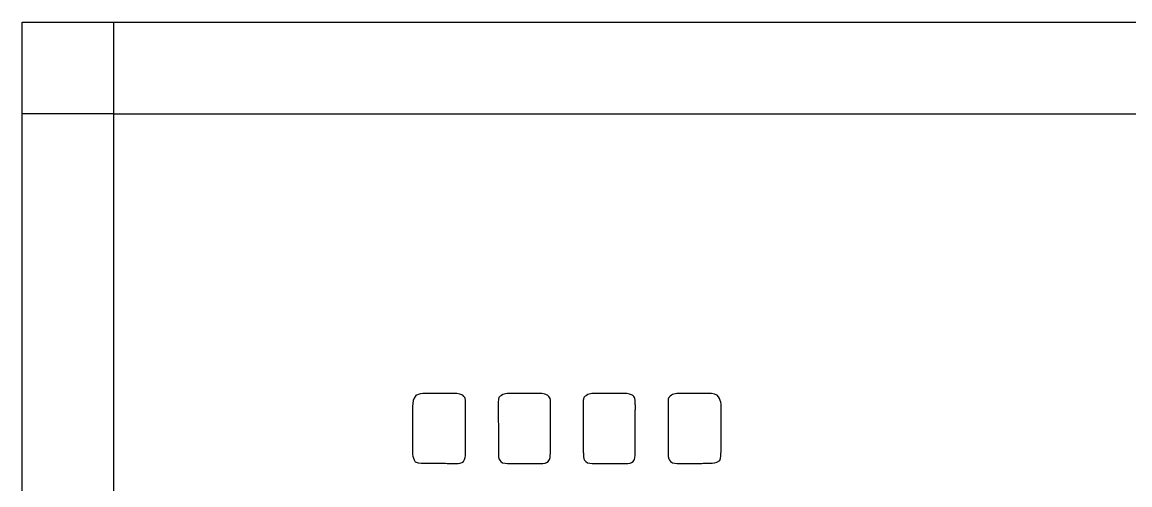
# Model space of a CAD drawing. Header units: millimetres. Extents: x -1.6 to 23.4, y 21.2 to 36.
# Drawn here: x -1.57 to 10.51, y 30.99 to 36.04 of the extents above; entities that cross this region are included whole.
import ezdxf

# ---------------------------------------------------------------- set-up
doc = ezdxf.new("R2010")
doc.units = ezdxf.units.MM
doc.layers.get('0').update_dxf_attribs({"linetype": 'CONTINUOUS'})

msp = doc.modelspace()

# ---------------------------------------------------------------- linework, layer by layer
for q in [(-0.57, 36.042), (-1.57, 35.042)]:
    msp.add_line((-0.57, 35.042), q)
for points in [[(-1.57, 36.042), (23.43, 36.042), (23.43, 21.192), (-1.57, 21.192)], [(-0.57, 35.042), (22.43, 35.042), (22.43, 22.192), (-0.57, 22.192)]]:
    msp.add_lwpolyline(points, close=True)
for points in [[(2.725, 31.969), (2.69, 31.932), (2.689, 31.896), (2.689, 31.848)], [(2.83, 31.992), (2.789, 31.992), (2.761, 31.989), (2.725, 31.969)], [(2.858, 31.992), (2.844, 31.992), (2.844, 31.992), (2.83, 31.992)], [(2.919, 31.992), (2.899, 31.992), (2.879, 31.992), (2.858, 31.992)], [(3.013, 31.992), (2.982, 31.992), (2.95, 31.992), (2.919, 31.992)], [(3.075, 31.992), (3.055, 31.992), (3.034, 31.992), (3.013, 31.992)], [(3.105, 31.992), (3.095, 31.992), (3.085, 31.992), (3.075, 31.992)], [(3.235, 31.971), (3.193, 31.994), (3.152, 31.992), (3.105, 31.992)], [(3.266, 31.917), (3.259, 31.947), (3.259, 31.947), (3.235, 31.971)], [(3.266, 31.881), (3.266, 31.893), (3.266, 31.905), (3.266, 31.917)], [(3.63, 31.947), (3.623, 31.917), (3.623, 31.917), (3.623, 31.881)], [(3.756, 31.992), (3.7, 31.991), (3.67, 31.986), (3.63, 31.947)], [(3.784, 31.992), (3.77, 31.992), (3.77, 31.992), (3.756, 31.992)], [(3.845, 31.992), (3.825, 31.992), (3.805, 31.992), (3.784, 31.992)], [(3.939, 31.992), (3.908, 31.992), (3.876, 31.992), (3.845, 31.992)], [(4.001, 31.992), (3.981, 31.992), (3.96, 31.992), (3.939, 31.992)], [(4.031, 31.992), (4.021, 31.992), (4.011, 31.992), (4.001, 31.992)], [(4.161, 31.971), (4.119, 31.994), (4.078, 31.992), (4.031, 31.992)], [(4.192, 31.917), (4.185, 31.947), (4.185, 31.947), (4.161, 31.971)], [(4.192, 31.881), (4.192, 31.893), (4.192, 31.905), (4.192, 31.917)], [(4.556, 31.947), (4.549, 31.917), (4.549, 31.917), (4.549, 31.881)], [(4.682, 31.992), (4.627, 31.991), (4.596, 31.986), (4.556, 31.947)], [(4.71, 31.992), (4.696, 31.992), (4.696, 31.992), (4.682, 31.992)], [(4.771, 31.992), (4.751, 31.992), (4.731, 31.992), (4.71, 31.992)], [(4.865, 31.992), (4.834, 31.992), (4.802, 31.992), (4.771, 31.992)], [(4.927, 31.992), (4.907, 31.992), (4.886, 31.992), (4.865, 31.992)], [(4.957, 31.992), (4.947, 31.992), (4.937, 31.992), (4.927, 31.992)], [(5.088, 31.971), (5.045, 31.994), (5.004, 31.992), (4.957, 31.992)], [(5.118, 31.917), (5.112, 31.947), (5.112, 31.947), (5.088, 31.971)], [(5.118, 31.881), (5.118, 31.893), (5.118, 31.905), (5.118, 31.917)], [(5.482, 31.947), (5.475, 31.917), (5.475, 31.917), (5.475, 31.881)], [(5.609, 31.992), (5.553, 31.991), (5.522, 31.987), (5.482, 31.947)], [(5.637, 31.991), (5.628, 31.991), (5.619, 31.991), (5.609, 31.992)], [(5.698, 31.991), (5.678, 31.991), (5.658, 31.991), (5.637, 31.991)], [(5.793, 31.99), (5.762, 31.99), (5.73, 31.99), (5.698, 31.991)], [(5.856, 31.99), (5.835, 31.99), (5.814, 31.99), (5.793, 31.99)], [(5.886, 31.989), (5.876, 31.99), (5.866, 31.99), (5.856, 31.99)], [(6.011, 31.974), (5.971, 31.994), (5.929, 31.989), (5.886, 31.989)], [(6.056, 31.808), (6.055, 31.874), (6.055, 31.921), (6.011, 31.974)], [(2.689, 31.848), (2.689, 31.836), (2.688, 31.824), (2.688, 31.811)], [(2.688, 31.811), (2.688, 31.799), (2.688, 31.786), (2.688, 31.772)], [(3.266, 31.841), (3.266, 31.854), (3.266, 31.867), (3.266, 31.881)], [(3.266, 31.797), (3.266, 31.819), (3.266, 31.819), (3.266, 31.841)], [(3.266, 31.706), (3.266, 31.736), (3.266, 31.767), (3.266, 31.797)], [(3.623, 31.881), (3.623, 31.868), (3.623, 31.855), (3.623, 31.841)], [(3.623, 31.841), (3.623, 31.826), (3.623, 31.812), (3.623, 31.797)], [(3.623, 31.797), (3.623, 31.782), (3.623, 31.767), (3.623, 31.752)], [(4.192, 31.841), (4.192, 31.854), (4.192, 31.867), (4.192, 31.881)], [(4.192, 31.797), (4.192, 31.819), (4.192, 31.819), (4.192, 31.841)], [(4.192, 31.706), (4.192, 31.736), (4.192, 31.767), (4.192, 31.797)], [(4.549, 31.881), (4.549, 31.868), (4.549, 31.855), (4.549, 31.841)], [(4.549, 31.841), (4.549, 31.826), (4.549, 31.812), (4.549, 31.797)], [(4.549, 31.797), (4.549, 31.782), (4.549, 31.767), (4.549, 31.752)], [(5.119, 31.841), (5.118, 31.854), (5.118, 31.867), (5.118, 31.881)], [(5.118, 31.797), (5.118, 31.819), (5.118, 31.819), (5.119, 31.841)], [(5.118, 31.706), (5.118, 31.736), (5.118, 31.767), (5.118, 31.797)], [(5.475, 31.881), (5.475, 31.868), (5.475, 31.855), (5.475, 31.841)], [(5.475, 31.841), (5.475, 31.826), (5.475, 31.812), (5.475, 31.797)], [(5.475, 31.797), (5.475, 31.782), (5.475, 31.767), (5.475, 31.752)], [(6.055, 31.769), (6.055, 31.782), (6.055, 31.795), (6.056, 31.808)], [(2.688, 31.772), (2.688, 31.752), (2.688, 31.752), (2.688, 31.732)], [(2.688, 31.732), (2.688, 31.704), (2.688, 31.676), (2.688, 31.647)], [(3.265, 31.561), (3.265, 31.61), (3.266, 31.658), (3.266, 31.706)], [(3.623, 31.752), (3.623, 31.721), (3.623, 31.689), (3.624, 31.658)], [(3.624, 31.658), (3.624, 31.61), (3.624, 31.562), (3.624, 31.514)], [(4.191, 31.561), (4.191, 31.61), (4.192, 31.658), (4.192, 31.706)], [(4.549, 31.752), (4.549, 31.721), (4.549, 31.689), (4.55, 31.658)], [(4.55, 31.658), (4.55, 31.61), (4.55, 31.562), (4.55, 31.514)], [(5.117, 31.561), (5.117, 31.61), (5.118, 31.658), (5.118, 31.706)], [(5.475, 31.752), (5.475, 31.721), (5.475, 31.689), (5.476, 31.658)], [(5.476, 31.658), (5.476, 31.61), (5.476, 31.562), (5.476, 31.514)], [(6.054, 31.558), (6.054, 31.601), (6.054, 31.644), (6.055, 31.687)], [(6.055, 31.687), (6.055, 31.715), (6.055, 31.742), (6.055, 31.769)], [(2.688, 31.647), (2.688, 31.604), (2.688, 31.561), (2.688, 31.518)], [(3.265, 31.467), (3.265, 31.499), (3.265, 31.53), (3.265, 31.561)], [(4.191, 31.467), (4.191, 31.499), (4.191, 31.53), (4.191, 31.561)], [(5.117, 31.467), (5.118, 31.499), (5.118, 31.53), (5.117, 31.561)], [(6.054, 31.474), (6.054, 31.502), (6.054, 31.53), (6.054, 31.558)], [(2.688, 31.436), (2.687, 31.423), (2.687, 31.41), (2.687, 31.397)], [(2.688, 31.518), (2.688, 31.491), (2.688, 31.463), (2.688, 31.436)], [(3.265, 31.422), (3.265, 31.437), (3.265, 31.452), (3.265, 31.467)], [(3.265, 31.379), (3.265, 31.393), (3.265, 31.408), (3.265, 31.422)], [(3.624, 31.514), (3.624, 31.483), (3.624, 31.453), (3.624, 31.422)], [(3.624, 31.422), (3.624, 31.408), (3.624, 31.394), (3.624, 31.379)], [(4.191, 31.422), (4.191, 31.437), (4.191, 31.452), (4.191, 31.467)], [(4.191, 31.379), (4.191, 31.393), (4.191, 31.408), (4.191, 31.422)], [(4.55, 31.514), (4.55, 31.483), (4.55, 31.453), (4.55, 31.422)], [(4.55, 31.422), (4.55, 31.408), (4.55, 31.394), (4.55, 31.379)], [(5.117, 31.422), (5.117, 31.437), (5.117, 31.452), (5.117, 31.467)], [(5.117, 31.379), (5.117, 31.393), (5.117, 31.408), (5.117, 31.422)], [(5.476, 31.514), (5.476, 31.483), (5.476, 31.453), (5.476, 31.422)], [(5.476, 31.422), (5.476, 31.408), (5.476, 31.394), (5.476, 31.379)], [(6.053, 31.434), (6.054, 31.447), (6.054, 31.46), (6.054, 31.474)], [(6.053, 31.394), (6.053, 31.407), (6.053, 31.42), (6.053, 31.434)], [(2.687, 31.397), (2.687, 31.385), (2.687, 31.373), (2.687, 31.36)], [(2.687, 31.36), (2.687, 31.35), (2.687, 31.339), (2.687, 31.328)], [(2.687, 31.328), (2.691, 31.295), (2.699, 31.274), (2.717, 31.246)], [(3.242, 31.249), (3.265, 31.28), (3.265, 31.3), (3.265, 31.338)], [(3.265, 31.338), (3.265, 31.352), (3.265, 31.365), (3.265, 31.379)], [(3.624, 31.379), (3.624, 31.359), (3.624, 31.359), (3.624, 31.338)], [(3.624, 31.338), (3.625, 31.326), (3.625, 31.315), (3.625, 31.303)], [(3.625, 31.303), (3.631, 31.266), (3.64, 31.254), (3.67, 31.233)], [(4.168, 31.249), (4.191, 31.28), (4.191, 31.3), (4.191, 31.338)], [(4.191, 31.338), (4.191, 31.352), (4.191, 31.365), (4.191, 31.379)], [(4.55, 31.379), (4.55, 31.359), (4.55, 31.359), (4.551, 31.338)], [(4.551, 31.338), (4.551, 31.326), (4.551, 31.315), (4.551, 31.303)], [(4.551, 31.303), (4.557, 31.266), (4.566, 31.254), (4.596, 31.233)], [(5.094, 31.249), (5.117, 31.28), (5.117, 31.3), (5.117, 31.338)], [(5.117, 31.338), (5.117, 31.352), (5.117, 31.365), (5.117, 31.379)], [(5.476, 31.379), (5.476, 31.359), (5.476, 31.359), (5.477, 31.338)], [(5.477, 31.338), (5.477, 31.326), (5.477, 31.315), (5.477, 31.303)], [(5.477, 31.303), (5.483, 31.266), (5.492, 31.254), (5.522, 31.233)], [(6.038, 31.259), (6.05, 31.296), (6.053, 31.32), (6.053, 31.358)], [(6.053, 31.358), (6.053, 31.37), (6.053, 31.382), (6.053, 31.394)], [(2.717, 31.246), (2.759, 31.225), (2.803, 31.23), (2.849, 31.23)], [(2.849, 31.23), (2.865, 31.23), (2.865, 31.23), (2.88, 31.23)], [(2.88, 31.23), (2.903, 31.23), (2.925, 31.23), (2.947, 31.23)], [(2.947, 31.23), (2.981, 31.229), (3.014, 31.229), (3.048, 31.229)], [(3.048, 31.229), (3.07, 31.228), (3.091, 31.228), (3.113, 31.228)], [(3.113, 31.228), (3.123, 31.228), (3.133, 31.228), (3.143, 31.228)], [(3.143, 31.228), (3.213, 31.228), (3.213, 31.228), (3.242, 31.249)], [(3.67, 31.233), (3.706, 31.229), (3.74, 31.227), (3.776, 31.227)], [(3.776, 31.227), (3.792, 31.227), (3.792, 31.227), (3.808, 31.227)], [(3.808, 31.227), (3.83, 31.227), (3.852, 31.227), (3.874, 31.228)], [(3.874, 31.228), (3.908, 31.228), (3.941, 31.228), (3.975, 31.227)], [(3.975, 31.227), (3.996, 31.227), (4.018, 31.227), (4.039, 31.227)], [(4.039, 31.227), (4.054, 31.227), (4.054, 31.227), (4.07, 31.227)], [(4.07, 31.227), (4.139, 31.228), (4.139, 31.228), (4.168, 31.249)], [(4.596, 31.233), (4.632, 31.229), (4.666, 31.227), (4.702, 31.227)], [(4.702, 31.227), (4.718, 31.227), (4.718, 31.227), (4.734, 31.227)], [(4.734, 31.227), (4.756, 31.227), (4.778, 31.227), (4.8, 31.228)], [(4.8, 31.228), (4.834, 31.228), (4.867, 31.228), (4.901, 31.227)], [(4.901, 31.227), (4.922, 31.227), (4.944, 31.227), (4.965, 31.227)], [(4.965, 31.227), (4.98, 31.227), (4.98, 31.227), (4.996, 31.227)], [(4.996, 31.227), (5.065, 31.228), (5.065, 31.228), (5.094, 31.249)], [(5.522, 31.233), (5.558, 31.229), (5.592, 31.227), (5.628, 31.228)], [(5.628, 31.228), (5.644, 31.228), (5.644, 31.228), (5.66, 31.228)], [(5.66, 31.228), (5.682, 31.228), (5.704, 31.228), (5.726, 31.228)], [(5.726, 31.228), (5.76, 31.229), (5.793, 31.229), (5.827, 31.228)], [(5.827, 31.228), (5.848, 31.229), (5.87, 31.229), (5.891, 31.229)], [(5.891, 31.229), (5.906, 31.229), (5.906, 31.229), (5.922, 31.229)], [(5.922, 31.229), (5.972, 31.229), (5.995, 31.231), (6.038, 31.259)]]:
    msp.add_open_spline(points, degree=3)

doc.saveas('drawing.dxf')
